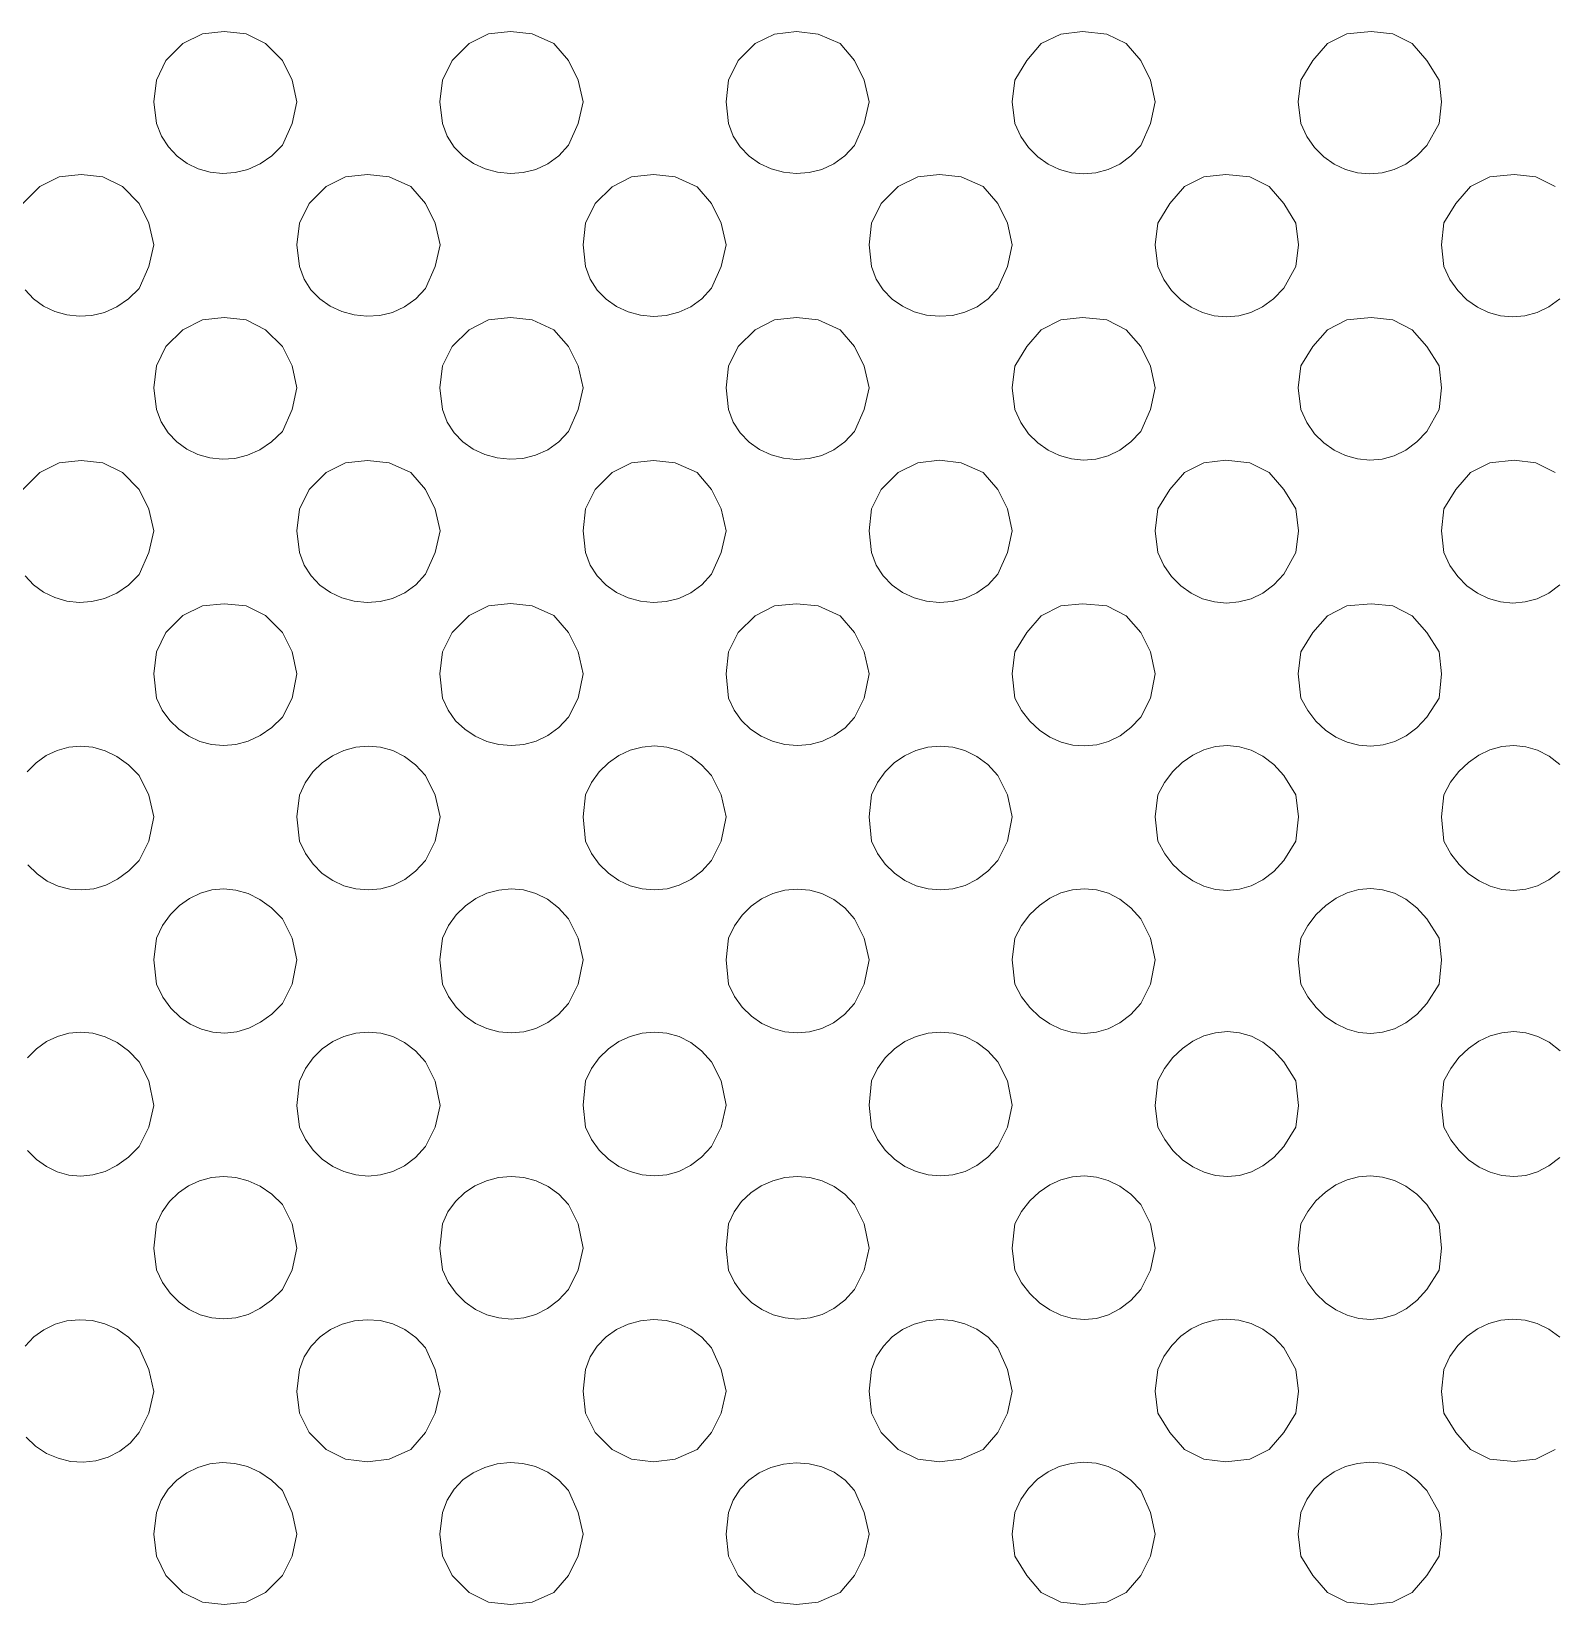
# Model space of a CAD drawing. Extents: x 0 to 248, y -13 to 228.
# Drawn here: x 73.58 to 89.74, y 57.91 to 74.62 of the extents above; entities that cross this region are included whole.
import ezdxf

# ---------------------------------------------------------------- set-up
doc = ezdxf.new("R2010")
doc.units = 0
doc.layers.add('GEOMETRY', color=7, linetype='Continuous')

msp = doc.modelspace()

# ---------------------------------------------------------------- linework, layer by layer
at = {"layer": 'GEOMETRY', "lineweight": 13}
for points in [[(76.4, 73.872), (76.348, 74.102), (76.245, 74.309), (76.065, 74.489), (75.859, 74.593), (75.627, 74.618), (75.396, 74.593), (75.189, 74.489), (75.008, 74.309), (74.906, 74.102), (74.88, 73.872), (74.906, 73.64), (74.96, 73.507), (75.034, 73.392), (75.126, 73.295), (75.232, 73.217), (75.351, 73.159), (75.477, 73.123), (75.61, 73.109), (75.744, 73.119), (75.878, 73.152), (76.008, 73.211), (76.132, 73.297), (76.245, 73.409), (76.348, 73.64), (76.4, 73.872)], [(79.439, 73.872), (79.386, 74.102), (79.284, 74.309), (79.129, 74.489), (78.898, 74.593), (78.666, 74.618), (78.433, 74.593), (78.227, 74.489), (78.047, 74.309), (77.945, 74.102), (77.918, 73.872), (77.945, 73.64), (77.996, 73.506), (78.07, 73.39), (78.165, 73.293), (78.275, 73.216), (78.399, 73.158), (78.53, 73.123), (78.667, 73.109), (78.804, 73.119), (78.938, 73.153), (79.065, 73.213), (79.182, 73.297), (79.284, 73.409), (79.386, 73.64), (79.439, 73.872)], [(82.478, 73.872), (82.425, 74.102), (82.323, 74.309), (82.168, 74.489), (81.937, 74.591), (81.705, 74.618), (81.473, 74.591), (81.267, 74.489), (81.086, 74.309), (80.984, 74.102), (80.957, 73.872), (80.984, 73.64), (81.034, 73.507), (81.107, 73.392), (81.201, 73.295), (81.312, 73.217), (81.435, 73.16), (81.566, 73.124), (81.703, 73.11), (81.84, 73.119), (81.975, 73.152), (82.103, 73.211), (82.22, 73.296), (82.323, 73.407), (82.425, 73.64), (82.478, 73.872)], [(85.516, 73.872), (85.464, 74.102), (85.362, 74.309), (85.206, 74.489), (85, 74.591), (84.744, 74.618), (84.512, 74.591), (84.305, 74.489), (84.151, 74.309), (84.023, 74.102), (83.996, 73.872), (84.023, 73.64), (84.087, 73.503), (84.17, 73.384), (84.268, 73.286), (84.378, 73.208), (84.498, 73.151), (84.625, 73.116), (84.755, 73.104), (84.886, 73.115), (85.016, 73.15), (85.14, 73.21), (85.256, 73.296), (85.362, 73.407), (85.464, 73.64), (85.516, 73.872)], [(88.555, 73.872), (88.53, 74.102), (88.401, 74.309), (88.245, 74.489), (88.039, 74.593), (87.808, 74.618), (87.55, 74.593), (87.344, 74.489), (87.19, 74.309), (87.062, 74.102), (87.035, 73.872), (87.062, 73.64), (87.126, 73.503), (87.209, 73.384), (87.307, 73.286), (87.417, 73.208), (87.537, 73.151), (87.664, 73.116), (87.794, 73.104), (87.925, 73.115), (88.055, 73.15), (88.179, 73.21), (88.295, 73.296), (88.401, 73.407), (88.53, 73.64), (88.555, 73.872)], [(77.919, 72.351), (77.868, 72.582), (77.765, 72.789), (77.61, 72.97), (77.379, 73.074), (77.148, 73.099), (76.915, 73.074), (76.709, 72.97), (76.529, 72.789), (76.426, 72.582), (76.4, 72.351), (76.426, 72.121), (76.475, 71.988), (76.548, 71.873), (76.642, 71.776), (76.752, 71.699), (76.875, 71.642), (77.007, 71.606), (77.143, 71.592), (77.281, 71.601), (77.415, 71.634), (77.543, 71.693), (77.661, 71.777), (77.765, 71.888), (77.868, 72.121), (77.919, 72.351)], [(80.958, 72.353), (80.907, 72.582), (80.804, 72.79), (80.649, 72.969), (80.417, 73.074), (80.186, 73.099), (79.954, 73.074), (79.748, 72.969), (79.568, 72.79), (79.464, 72.582), (79.439, 72.353), (79.464, 72.121), (79.515, 71.987), (79.589, 71.871), (79.684, 71.774), (79.794, 71.697), (79.917, 71.64), (80.049, 71.604), (80.185, 71.591), (80.322, 71.601), (80.456, 71.635), (80.584, 71.694), (80.701, 71.778), (80.804, 71.89), (80.907, 72.121), (80.958, 72.353)], [(83.997, 72.353), (83.946, 72.582), (83.843, 72.79), (83.687, 72.97), (83.456, 73.074), (83.225, 73.099), (82.993, 73.074), (82.786, 72.97), (82.606, 72.79), (82.503, 72.582), (82.477, 72.353), (82.503, 72.121), (82.553, 71.988), (82.627, 71.872), (82.722, 71.775), (82.832, 71.698), (82.955, 71.641), (83.087, 71.605), (83.223, 71.592), (83.361, 71.601), (83.495, 71.635), (83.623, 71.694), (83.74, 71.778), (83.843, 71.89), (83.946, 72.121), (83.997, 72.353)], [(87.036, 72.353), (87.01, 72.582), (86.881, 72.79), (86.725, 72.97), (86.521, 73.074), (86.264, 73.099), (86.032, 73.074), (85.826, 72.97), (85.671, 72.79), (85.542, 72.582), (85.516, 72.353), (85.542, 72.121), (85.607, 71.984), (85.69, 71.866), (85.788, 71.768), (85.898, 71.69), (86.017, 71.633), (86.143, 71.598), (86.272, 71.585), (86.403, 71.596), (86.532, 71.632), (86.656, 71.692), (86.773, 71.778), (86.881, 71.89), (87.01, 72.121), (87.036, 72.353)], [(76.4, 70.833), (76.348, 71.065), (76.245, 71.27), (76.065, 71.45), (75.859, 71.554), (75.627, 71.579), (75.396, 71.554), (75.189, 71.45), (75.008, 71.27), (74.906, 71.065), (74.88, 70.833), (74.906, 70.601), (74.959, 70.47), (75.032, 70.355), (75.123, 70.259), (75.229, 70.181), (75.347, 70.124), (75.474, 70.087), (75.606, 70.073), (75.741, 70.082), (75.875, 70.115), (76.006, 70.173), (76.13, 70.257), (76.245, 70.368), (76.348, 70.601), (76.4, 70.833)], [(79.439, 70.833), (79.386, 71.065), (79.284, 71.27), (79.129, 71.45), (78.898, 71.554), (78.666, 71.579), (78.433, 71.554), (78.227, 71.45), (78.047, 71.27), (77.945, 71.065), (77.918, 70.833), (77.945, 70.601), (77.995, 70.469), (78.068, 70.354), (78.162, 70.257), (78.272, 70.18), (78.395, 70.123), (78.526, 70.087), (78.662, 70.073), (78.8, 70.082), (78.935, 70.115), (79.063, 70.173), (79.18, 70.257), (79.284, 70.368), (79.386, 70.601), (79.439, 70.833)], [(82.478, 70.833), (82.425, 71.063), (82.323, 71.27), (82.168, 71.45), (81.937, 71.554), (81.705, 71.579), (81.473, 71.554), (81.267, 71.45), (81.086, 71.27), (80.984, 71.063), (80.957, 70.833), (80.984, 70.601), (81.034, 70.468), (81.108, 70.353), (81.202, 70.256), (81.312, 70.178), (81.435, 70.121), (81.567, 70.085), (81.703, 70.071), (81.841, 70.08), (81.975, 70.113), (82.103, 70.172), (82.22, 70.257), (82.323, 70.368), (82.425, 70.601), (82.478, 70.833)], [(85.516, 70.833), (85.464, 71.063), (85.362, 71.27), (85.206, 71.45), (85, 71.554), (84.744, 71.579), (84.512, 71.554), (84.305, 71.45), (84.151, 71.27), (84.023, 71.063), (83.996, 70.833), (84.023, 70.601), (84.087, 70.464), (84.17, 70.345), (84.268, 70.247), (84.378, 70.169), (84.498, 70.112), (84.625, 70.077), (84.755, 70.065), (84.886, 70.076), (85.016, 70.111), (85.14, 70.171), (85.256, 70.257), (85.362, 70.368), (85.464, 70.601), (85.516, 70.833)], [(88.555, 70.833), (88.53, 71.065), (88.401, 71.27), (88.245, 71.45), (88.039, 71.554), (87.808, 71.579), (87.55, 71.554), (87.344, 71.45), (87.19, 71.27), (87.062, 71.065), (87.035, 70.833), (87.062, 70.601), (87.126, 70.464), (87.209, 70.345), (87.307, 70.247), (87.417, 70.169), (87.537, 70.112), (87.664, 70.077), (87.794, 70.065), (87.925, 70.076), (88.055, 70.111), (88.179, 70.171), (88.295, 70.257), (88.401, 70.368), (88.53, 70.601), (88.555, 70.833)], [(77.919, 69.314), (77.868, 69.543), (77.765, 69.751), (77.61, 69.931), (77.379, 70.035), (77.148, 70.06), (76.915, 70.035), (76.709, 69.931), (76.529, 69.751), (76.426, 69.543), (76.4, 69.314), (76.426, 69.082), (76.476, 68.949), (76.55, 68.833), (76.644, 68.736), (76.755, 68.659), (76.878, 68.602), (77.009, 68.566), (77.145, 68.552), (77.282, 68.562), (77.416, 68.595), (77.544, 68.654), (77.661, 68.739), (77.765, 68.851), (77.868, 69.082), (77.919, 69.314)], [(80.958, 69.314), (80.907, 69.545), (80.804, 69.751), (80.649, 69.931), (80.417, 70.035), (80.186, 70.06), (79.954, 70.035), (79.748, 69.931), (79.568, 69.751), (79.464, 69.545), (79.439, 69.314), (79.464, 69.082), (79.515, 68.948), (79.589, 68.833), (79.684, 68.736), (79.794, 68.658), (79.917, 68.601), (80.048, 68.565), (80.184, 68.552), (80.321, 68.561), (80.455, 68.595), (80.583, 68.654), (80.7, 68.739), (80.804, 68.851), (80.907, 69.082), (80.958, 69.314)], [(83.997, 69.314), (83.946, 69.546), (83.843, 69.751), (83.687, 69.931), (83.456, 70.035), (83.225, 70.062), (82.993, 70.035), (82.786, 69.931), (82.606, 69.751), (82.503, 69.546), (82.477, 69.314), (82.503, 69.082), (82.553, 68.948), (82.627, 68.833), (82.722, 68.736), (82.832, 68.658), (82.955, 68.601), (83.087, 68.565), (83.223, 68.552), (83.36, 68.561), (83.494, 68.595), (83.622, 68.654), (83.74, 68.739), (83.843, 68.851), (83.946, 69.082), (83.997, 69.314)], [(87.036, 69.314), (87.01, 69.546), (86.881, 69.751), (86.725, 69.931), (86.521, 70.035), (86.264, 70.062), (86.032, 70.035), (85.826, 69.931), (85.671, 69.751), (85.542, 69.546), (85.516, 69.314), (85.542, 69.082), (85.607, 68.944), (85.69, 68.826), (85.788, 68.727), (85.898, 68.649), (86.018, 68.592), (86.144, 68.557), (86.274, 68.545), (86.405, 68.557), (86.534, 68.592), (86.658, 68.652), (86.775, 68.738), (86.881, 68.851), (87.01, 69.082), (87.036, 69.314)], [(76.4, 67.794), (76.348, 68.026), (76.245, 68.231), (76.065, 68.413), (75.859, 68.515), (75.627, 68.539), (75.396, 68.515), (75.189, 68.413), (75.008, 68.231), (74.906, 68.026), (74.88, 67.794), (74.906, 67.536), (74.969, 67.408), (75.049, 67.297), (75.144, 67.204), (75.251, 67.13), (75.368, 67.076), (75.492, 67.043), (75.621, 67.032), (75.751, 67.044), (75.882, 67.078), (76.009, 67.137), (76.131, 67.222), (76.245, 67.332), (76.348, 67.536), (76.4, 67.794)], [(79.439, 67.794), (79.386, 68.026), (79.284, 68.231), (79.129, 68.413), (78.898, 68.515), (78.666, 68.542), (78.433, 68.515), (78.227, 68.413), (78.047, 68.231), (77.945, 68.026), (77.918, 67.794), (77.945, 67.536), (78.004, 67.408), (78.084, 67.296), (78.182, 67.204), (78.293, 67.13), (78.415, 67.076), (78.544, 67.043), (78.677, 67.032), (78.81, 67.044), (78.941, 67.079), (79.066, 67.138), (79.181, 67.222), (79.284, 67.332), (79.386, 67.536), (79.439, 67.794)], [(82.478, 67.794), (82.425, 68.026), (82.323, 68.231), (82.168, 68.411), (81.937, 68.515), (81.705, 68.539), (81.473, 68.515), (81.267, 68.411), (81.086, 68.231), (80.984, 68.026), (80.957, 67.794), (80.984, 67.536), (81.042, 67.408), (81.121, 67.297), (81.218, 67.204), (81.33, 67.13), (81.452, 67.077), (81.582, 67.044), (81.716, 67.033), (81.85, 67.044), (81.981, 67.078), (82.106, 67.137), (82.221, 67.22), (82.323, 67.329), (82.425, 67.536), (82.478, 67.794)], [(85.516, 67.794), (85.464, 68.026), (85.362, 68.231), (85.206, 68.411), (85, 68.515), (84.744, 68.539), (84.512, 68.515), (84.305, 68.411), (84.151, 68.231), (84.023, 68.026), (83.996, 67.794), (84.023, 67.536), (84.096, 67.404), (84.184, 67.29), (84.285, 67.196), (84.396, 67.122), (84.515, 67.068), (84.64, 67.036), (84.767, 67.027), (84.895, 67.04), (85.021, 67.076), (85.143, 67.136), (85.257, 67.222), (85.362, 67.332), (85.464, 67.536), (85.516, 67.794)], [(88.555, 67.794), (88.53, 68.026), (88.401, 68.231), (88.245, 68.411), (88.039, 68.515), (87.808, 68.539), (87.55, 68.515), (87.344, 68.411), (87.19, 68.231), (87.062, 68.026), (87.035, 67.794), (87.062, 67.536), (87.135, 67.404), (87.223, 67.29), (87.324, 67.196), (87.435, 67.121), (87.554, 67.068), (87.679, 67.036), (87.807, 67.026), (87.935, 67.039), (88.061, 67.075), (88.182, 67.136), (88.296, 67.221), (88.401, 67.332), (88.53, 67.536), (88.555, 67.794)], [(77.919, 66.275), (77.868, 66.504), (77.765, 66.712), (77.659, 66.828), (77.543, 66.916), (77.418, 66.978), (77.288, 67.015), (77.156, 67.026), (77.025, 67.015), (76.898, 66.98), (76.777, 66.924), (76.667, 66.847), (76.569, 66.751), (76.488, 66.636), (76.426, 66.504), (76.4, 66.275), (76.426, 66.017), (76.489, 65.885), (76.57, 65.77), (76.668, 65.674), (76.779, 65.598), (76.899, 65.543), (77.026, 65.508), (77.158, 65.497), (77.289, 65.509), (77.419, 65.545), (77.544, 65.607), (77.66, 65.696), (77.765, 65.812), (77.868, 66.017), (77.919, 66.275)], [(80.958, 66.275), (80.907, 66.507), (80.804, 66.712), (80.698, 66.828), (80.582, 66.916), (80.458, 66.978), (80.328, 67.015), (80.197, 67.027), (80.066, 67.015), (79.939, 66.981), (79.818, 66.925), (79.708, 66.849), (79.61, 66.753), (79.527, 66.639), (79.464, 66.507), (79.439, 66.275), (79.464, 66.017), (79.527, 65.885), (79.609, 65.77), (79.708, 65.675), (79.819, 65.599), (79.939, 65.543), (80.067, 65.51), (80.198, 65.498), (80.33, 65.51), (80.46, 65.547), (80.584, 65.609), (80.699, 65.697), (80.804, 65.812), (80.907, 66.017), (80.958, 66.275)], [(83.997, 66.275), (83.946, 66.507), (83.843, 66.714), (83.737, 66.829), (83.62, 66.917), (83.495, 66.978), (83.365, 67.014), (83.233, 67.026), (83.102, 67.014), (82.974, 66.98), (82.854, 66.924), (82.744, 66.848), (82.646, 66.752), (82.565, 66.638), (82.503, 66.507), (82.477, 66.275), (82.503, 66.017), (82.566, 65.885), (82.648, 65.771), (82.745, 65.675), (82.856, 65.599), (82.976, 65.543), (83.103, 65.509), (83.234, 65.497), (83.366, 65.509), (83.496, 65.546), (83.62, 65.607), (83.737, 65.696), (83.843, 65.812), (83.946, 66.017), (83.997, 66.275)], [(87.036, 66.275), (87.01, 66.507), (86.881, 66.714), (86.774, 66.831), (86.658, 66.92), (86.536, 66.982), (86.411, 67.019), (86.283, 67.031), (86.156, 67.02), (86.032, 66.985), (85.914, 66.929), (85.803, 66.852), (85.703, 66.756), (85.615, 66.64), (85.542, 66.507), (85.516, 66.275), (85.542, 66.017), (85.616, 65.883), (85.704, 65.768), (85.805, 65.671), (85.915, 65.594), (86.033, 65.538), (86.157, 65.504), (86.283, 65.492), (86.411, 65.505), (86.536, 65.542), (86.658, 65.605), (86.774, 65.694), (86.881, 65.812), (87.01, 66.017), (87.036, 66.275)], [(76.4, 64.755), (76.348, 64.987), (76.245, 65.192), (76.129, 65.308), (76.006, 65.397), (75.88, 65.459), (75.751, 65.496), (75.622, 65.509), (75.496, 65.497), (75.374, 65.463), (75.258, 65.408), (75.152, 65.331), (75.056, 65.235), (74.973, 65.12), (74.906, 64.987), (74.88, 64.755), (74.906, 64.497), (74.976, 64.36), (75.061, 64.243), (75.159, 64.147), (75.267, 64.071), (75.384, 64.017), (75.507, 63.986), (75.634, 63.977), (75.762, 63.991), (75.89, 64.029), (76.014, 64.092), (76.134, 64.179), (76.245, 64.292), (76.348, 64.497), (76.4, 64.755)], [(79.439, 64.755), (79.386, 64.987), (79.284, 65.192), (79.178, 65.309), (79.061, 65.398), (78.936, 65.46), (78.807, 65.497), (78.675, 65.508), (78.545, 65.496), (78.418, 65.462), (78.298, 65.406), (78.188, 65.329), (78.091, 65.233), (78.009, 65.119), (77.945, 64.987), (77.918, 64.755), (77.945, 64.497), (78.008, 64.366), (78.089, 64.252), (78.187, 64.156), (78.297, 64.08), (78.418, 64.025), (78.545, 63.99), (78.676, 63.979), (78.808, 63.99), (78.938, 64.027), (79.063, 64.088), (79.179, 64.176), (79.284, 64.292), (79.386, 64.497), (79.439, 64.755)], [(82.478, 64.755), (82.425, 64.985), (82.323, 65.192), (82.218, 65.308), (82.101, 65.397), (81.976, 65.459), (81.846, 65.495), (81.714, 65.506), (81.583, 65.494), (81.455, 65.46), (81.335, 65.404), (81.225, 65.327), (81.127, 65.231), (81.046, 65.117), (80.984, 64.985), (80.957, 64.755), (80.984, 64.497), (81.047, 64.366), (81.129, 64.252), (81.226, 64.157), (81.336, 64.08), (81.456, 64.024), (81.583, 63.99), (81.714, 63.978), (81.845, 63.989), (81.975, 64.025), (82.1, 64.087), (82.217, 64.176), (82.323, 64.292), (82.425, 64.497), (82.478, 64.755)], [(85.516, 64.755), (85.464, 64.987), (85.362, 65.192), (85.255, 65.309), (85.14, 65.399), (85.018, 65.462), (84.892, 65.499), (84.764, 65.511), (84.638, 65.5), (84.514, 65.466), (84.396, 65.41), (84.285, 65.333), (84.184, 65.236), (84.096, 65.121), (84.023, 64.987), (83.996, 64.755), (84.023, 64.497), (84.097, 64.363), (84.185, 64.248), (84.286, 64.151), (84.396, 64.074), (84.514, 64.018), (84.638, 63.984), (84.764, 63.973), (84.891, 63.985), (85.017, 64.022), (85.139, 64.085), (85.255, 64.175), (85.362, 64.292), (85.464, 64.497), (85.516, 64.755)], [(88.555, 64.755), (88.53, 64.987), (88.401, 65.192), (88.294, 65.309), (88.179, 65.399), (88.057, 65.462), (87.931, 65.499), (87.804, 65.512), (87.678, 65.501), (87.554, 65.467), (87.436, 65.411), (87.326, 65.334), (87.225, 65.237), (87.136, 65.121), (87.062, 64.987), (87.035, 64.755), (87.062, 64.497), (87.136, 64.363), (87.224, 64.247), (87.325, 64.15), (87.436, 64.074), (87.554, 64.018), (87.677, 63.984), (87.804, 63.973), (87.931, 63.985), (88.057, 64.023), (88.179, 64.086), (88.294, 64.175), (88.401, 64.292), (88.53, 64.497), (88.555, 64.755)], [(77.919, 63.209), (77.868, 63.467), (77.765, 63.672), (77.66, 63.788), (77.543, 63.877), (77.419, 63.939), (77.289, 63.975), (77.157, 63.987), (77.026, 63.975), (76.899, 63.941), (76.779, 63.886), (76.668, 63.809), (76.571, 63.714), (76.489, 63.599), (76.426, 63.467), (76.4, 63.209), (76.426, 62.978), (76.489, 62.847), (76.571, 62.732), (76.668, 62.637), (76.779, 62.56), (76.899, 62.505), (77.026, 62.47), (77.156, 62.458), (77.288, 62.47), (77.418, 62.506), (77.542, 62.568), (77.659, 62.656), (77.765, 62.772), (77.868, 62.978), (77.919, 63.209)], [(80.958, 63.21), (80.907, 63.468), (80.804, 63.673), (80.698, 63.789), (80.582, 63.877), (80.458, 63.939), (80.328, 63.975), (80.197, 63.987), (80.066, 63.976), (79.939, 63.942), (79.818, 63.886), (79.708, 63.81), (79.61, 63.714), (79.527, 63.6), (79.464, 63.468), (79.439, 63.21), (79.464, 62.978), (79.528, 62.847), (79.61, 62.733), (79.708, 62.637), (79.818, 62.561), (79.938, 62.505), (80.065, 62.471), (80.196, 62.459), (80.327, 62.471), (80.457, 62.508), (80.581, 62.569), (80.698, 62.658), (80.804, 62.773), (80.907, 62.978), (80.958, 63.21)], [(83.997, 63.21), (83.946, 63.468), (83.843, 63.673), (83.738, 63.789), (83.622, 63.877), (83.497, 63.939), (83.368, 63.975), (83.236, 63.987), (83.105, 63.976), (82.977, 63.942), (82.857, 63.886), (82.746, 63.81), (82.648, 63.714), (82.566, 63.6), (82.503, 63.468), (82.477, 63.21), (82.503, 62.978), (82.566, 62.847), (82.648, 62.732), (82.745, 62.637), (82.856, 62.561), (82.976, 62.505), (83.103, 62.471), (83.234, 62.459), (83.366, 62.471), (83.496, 62.507), (83.62, 62.569), (83.737, 62.657), (83.843, 62.773), (83.946, 62.978), (83.997, 63.21)], [(87.036, 63.209), (87.01, 63.468), (86.881, 63.673), (86.774, 63.79), (86.658, 63.88), (86.537, 63.943), (86.411, 63.98), (86.284, 63.992), (86.157, 63.981), (86.033, 63.946), (85.915, 63.89), (85.804, 63.813), (85.704, 63.717), (85.615, 63.601), (85.542, 63.468), (85.516, 63.209), (85.542, 62.978), (85.616, 62.845), (85.704, 62.729), (85.805, 62.632), (85.916, 62.555), (86.034, 62.499), (86.157, 62.465), (86.284, 62.453), (86.411, 62.465), (86.537, 62.502), (86.658, 62.565), (86.774, 62.655), (86.881, 62.772), (87.01, 62.978), (87.036, 63.209)], [(76.4, 61.691), (76.348, 61.949), (76.245, 62.156), (76.132, 62.265), (76.01, 62.349), (75.883, 62.407), (75.752, 62.442), (75.62, 62.453), (75.491, 62.441), (75.366, 62.408), (75.249, 62.354), (75.141, 62.28), (75.047, 62.188), (74.967, 62.077), (74.906, 61.949), (74.88, 61.691), (74.906, 61.461), (74.972, 61.328), (75.054, 61.213), (75.149, 61.117), (75.256, 61.041), (75.372, 60.985), (75.494, 60.951), (75.621, 60.94), (75.751, 60.952), (75.88, 60.988), (76.007, 61.05), (76.13, 61.138), (76.245, 61.254), (76.348, 61.461), (76.4, 61.691)], [(79.439, 61.691), (79.386, 61.949), (79.284, 62.156), (79.182, 62.265), (79.067, 62.348), (78.941, 62.407), (78.81, 62.441), (78.676, 62.452), (78.542, 62.441), (78.413, 62.408), (78.29, 62.355), (78.179, 62.281), (78.082, 62.188), (78.003, 62.077), (77.945, 61.949), (77.918, 61.691), (77.945, 61.461), (78.007, 61.329), (78.089, 61.214), (78.186, 61.118), (78.297, 61.041), (78.417, 60.985), (78.544, 60.951), (78.676, 60.939), (78.808, 60.951), (78.938, 60.987), (79.062, 61.049), (79.179, 61.138), (79.284, 61.254), (79.386, 61.461), (79.439, 61.691)], [(82.478, 61.691), (82.425, 61.949), (82.323, 62.154), (82.22, 62.264), (82.104, 62.348), (81.979, 62.407), (81.848, 62.441), (81.715, 62.452), (81.582, 62.441), (81.453, 62.408), (81.331, 62.354), (81.22, 62.28), (81.123, 62.187), (81.044, 62.077), (80.984, 61.949), (80.957, 61.691), (80.984, 61.459), (81.047, 61.327), (81.129, 61.212), (81.227, 61.116), (81.338, 61.04), (81.458, 60.984), (81.586, 60.95), (81.717, 60.938), (81.849, 60.95), (81.979, 60.987), (82.103, 61.049), (82.219, 61.138), (82.323, 61.254), (82.425, 61.459), (82.478, 61.691)], [(85.516, 61.691), (85.464, 61.949), (85.362, 62.154), (85.255, 62.265), (85.139, 62.35), (85.017, 62.411), (84.891, 62.447), (84.764, 62.459), (84.637, 62.449), (84.513, 62.416), (84.395, 62.363), (84.284, 62.288), (84.184, 62.194), (84.096, 62.08), (84.023, 61.949), (83.996, 61.691), (84.023, 61.459), (84.096, 61.325), (84.184, 61.209), (84.285, 61.112), (84.396, 61.035), (84.514, 60.979), (84.638, 60.945), (84.765, 60.933), (84.893, 60.946), (85.019, 60.983), (85.141, 61.046), (85.256, 61.136), (85.362, 61.254), (85.464, 61.459), (85.516, 61.691)], [(88.555, 61.691), (88.53, 61.949), (88.401, 62.154), (88.294, 62.265), (88.179, 62.35), (88.057, 62.411), (87.931, 62.447), (87.803, 62.459), (87.676, 62.449), (87.553, 62.416), (87.434, 62.363), (87.324, 62.288), (87.223, 62.194), (87.135, 62.08), (87.062, 61.949), (87.035, 61.691), (87.062, 61.459), (87.135, 61.325), (87.223, 61.209), (87.323, 61.112), (87.434, 61.035), (87.553, 60.979), (87.678, 60.946), (87.805, 60.935), (87.933, 60.947), (88.059, 60.985), (88.181, 61.048), (88.296, 61.137), (88.401, 61.254), (88.53, 61.459), (88.555, 61.691)], [(77.919, 60.17), (77.868, 60.403), (77.765, 60.633), (77.662, 60.744), (77.546, 60.829), (77.418, 60.888), (77.284, 60.922), (77.147, 60.931), (77.01, 60.918), (76.879, 60.883), (76.756, 60.826), (76.645, 60.749), (76.55, 60.652), (76.476, 60.537), (76.426, 60.403), (76.4, 60.17), (76.426, 59.939), (76.529, 59.733), (76.709, 59.554), (76.915, 59.45), (77.148, 59.422), (77.379, 59.45), (77.61, 59.554), (77.765, 59.733), (77.868, 59.939), (77.919, 60.17)], [(80.958, 60.171), (80.907, 60.403), (80.804, 60.634), (80.7, 60.746), (80.583, 60.83), (80.456, 60.889), (80.322, 60.923), (80.185, 60.933), (80.049, 60.92), (79.918, 60.884), (79.795, 60.827), (79.685, 60.749), (79.59, 60.652), (79.515, 60.537), (79.464, 60.403), (79.439, 60.171), (79.464, 59.939), (79.568, 59.734), (79.748, 59.554), (79.954, 59.45), (80.186, 59.423), (80.417, 59.45), (80.649, 59.554), (80.804, 59.734), (80.907, 59.939), (80.958, 60.171)], [(83.997, 60.171), (83.946, 60.403), (83.843, 60.634), (83.74, 60.746), (83.622, 60.83), (83.495, 60.889), (83.36, 60.923), (83.223, 60.933), (83.087, 60.919), (82.956, 60.883), (82.833, 60.826), (82.722, 60.749), (82.628, 60.652), (82.553, 60.536), (82.503, 60.403), (82.477, 60.171), (82.503, 59.939), (82.606, 59.734), (82.786, 59.554), (82.993, 59.45), (83.225, 59.423), (83.456, 59.45), (83.687, 59.554), (83.843, 59.734), (83.946, 59.939), (83.997, 60.171)], [(87.036, 60.171), (87.01, 60.403), (86.881, 60.634), (86.775, 60.746), (86.658, 60.832), (86.534, 60.893), (86.405, 60.928), (86.275, 60.939), (86.145, 60.927), (86.019, 60.892), (85.899, 60.835), (85.789, 60.757), (85.691, 60.659), (85.607, 60.54), (85.542, 60.403), (85.516, 60.171), (85.542, 59.939), (85.671, 59.734), (85.826, 59.554), (86.032, 59.45), (86.264, 59.423), (86.521, 59.45), (86.725, 59.554), (86.881, 59.734), (87.01, 59.939), (87.036, 60.171)], [(76.4, 58.652), (76.348, 58.884), (76.245, 59.117), (76.13, 59.228), (76.006, 59.313), (75.875, 59.371), (75.741, 59.404), (75.606, 59.413), (75.473, 59.399), (75.347, 59.362), (75.229, 59.305), (75.122, 59.227), (75.031, 59.131), (74.958, 59.016), (74.906, 58.884), (74.88, 58.652), (74.906, 58.42), (75.008, 58.215), (75.189, 58.035), (75.396, 57.931), (75.627, 57.906), (75.859, 57.931), (76.065, 58.035), (76.245, 58.215), (76.348, 58.42), (76.4, 58.652)], [(79.439, 58.652), (79.386, 58.884), (79.284, 59.117), (79.181, 59.228), (79.063, 59.312), (78.935, 59.371), (78.8, 59.404), (78.663, 59.413), (78.526, 59.399), (78.394, 59.363), (78.272, 59.306), (78.161, 59.229), (78.068, 59.132), (77.994, 59.016), (77.945, 58.884), (77.918, 58.652), (77.945, 58.422), (78.047, 58.215), (78.227, 58.035), (78.433, 57.931), (78.666, 57.906), (78.898, 57.931), (79.129, 58.035), (79.284, 58.215), (79.386, 58.422), (79.439, 58.652)], [(82.478, 58.652), (82.425, 58.884), (82.323, 59.117), (82.221, 59.227), (82.104, 59.311), (81.976, 59.369), (81.841, 59.402), (81.703, 59.412), (81.566, 59.398), (81.434, 59.362), (81.31, 59.305), (81.2, 59.228), (81.106, 59.131), (81.033, 59.016), (80.984, 58.884), (80.957, 58.652), (80.984, 58.42), (81.086, 58.215), (81.267, 58.033), (81.473, 57.931), (81.705, 57.906), (81.937, 57.931), (82.168, 58.033), (82.323, 58.215), (82.425, 58.42), (82.478, 58.652)], [(85.516, 58.652), (85.464, 58.884), (85.362, 59.117), (85.257, 59.227), (85.141, 59.312), (85.016, 59.371), (84.887, 59.406), (84.755, 59.418), (84.624, 59.405), (84.497, 59.371), (84.377, 59.314), (84.266, 59.237), (84.169, 59.139), (84.087, 59.021), (84.023, 58.884), (83.996, 58.652), (84.023, 58.42), (84.151, 58.215), (84.305, 58.035), (84.512, 57.931), (84.744, 57.906), (85, 57.931), (85.206, 58.035), (85.362, 58.215), (85.464, 58.42), (85.516, 58.652)], [(88.555, 58.652), (88.53, 58.884), (88.401, 59.117), (88.296, 59.227), (88.18, 59.312), (88.055, 59.371), (87.926, 59.406), (87.794, 59.418), (87.663, 59.405), (87.536, 59.371), (87.416, 59.314), (87.305, 59.237), (87.208, 59.139), (87.126, 59.021), (87.062, 58.884), (87.035, 58.652), (87.062, 58.42), (87.19, 58.215), (87.344, 58.035), (87.55, 57.931), (87.808, 57.906), (88.039, 57.931), (88.245, 58.035), (88.401, 58.215), (88.53, 58.42), (88.555, 58.652)]]:
    msp.add_lwpolyline(points, close=True, dxfattribs=at)
for points in [[(73.512, 71.874), (73.603, 71.777), (73.709, 71.7), (73.828, 71.642), (73.954, 71.606), (74.087, 71.592), (74.222, 71.601), (74.356, 71.634), (74.487, 71.692), (74.611, 71.776), (74.725, 71.888), (74.828, 72.121), (74.88, 72.351), (74.88, 72.351), (74.828, 72.582), (74.725, 72.789), (74.545, 72.97), (74.339, 73.074), (74.108, 73.099), (73.875, 73.074), (73.669, 72.97), (73.489, 72.789)], [(89.765, 72.972), (89.559, 73.074), (89.328, 73.099), (89.07, 73.074), (88.865, 72.972), (88.71, 72.79), (88.581, 72.584), (88.555, 72.353), (88.581, 72.121), (88.646, 71.984), (88.729, 71.866), (88.827, 71.768), (88.937, 71.69), (89.057, 71.633), (89.183, 71.598), (89.312, 71.585), (89.443, 71.596), (89.572, 71.632), (89.696, 71.692), (89.813, 71.778)], [(73.512, 68.835), (73.603, 68.738), (73.709, 68.66), (73.827, 68.603), (73.954, 68.566), (74.086, 68.552), (74.221, 68.561), (74.356, 68.594), (74.487, 68.652), (74.611, 68.737), (74.725, 68.849), (74.828, 69.082), (74.88, 69.314), (74.88, 69.314), (74.828, 69.543), (74.725, 69.751), (74.545, 69.931), (74.339, 70.035), (74.108, 70.06), (73.875, 70.035), (73.669, 69.931), (73.489, 69.751)], [(89.765, 69.931), (89.559, 70.035), (89.328, 70.062), (89.07, 70.035), (88.865, 69.931), (88.71, 69.751), (88.581, 69.545), (88.555, 69.314), (88.581, 69.083), (88.646, 68.945), (88.729, 68.827), (88.827, 68.728), (88.937, 68.65), (89.057, 68.593), (89.184, 68.558), (89.314, 68.546), (89.445, 68.557), (89.574, 68.592), (89.698, 68.652), (89.814, 68.738)], [(73.541, 65.763), (73.639, 65.667), (73.748, 65.591), (73.865, 65.538), (73.988, 65.506), (74.115, 65.497), (74.243, 65.511), (74.371, 65.549), (74.495, 65.612), (74.614, 65.699), (74.725, 65.812), (74.828, 66.017), (74.88, 66.275), (74.88, 66.275), (74.828, 66.504), (74.725, 66.712), (74.61, 66.827), (74.488, 66.916), (74.362, 66.977), (74.232, 67.014), (74.103, 67.026), (73.976, 67.015), (73.853, 66.98), (73.737, 66.925), (73.63, 66.848), (73.534, 66.752)], [(89.814, 66.83), (89.699, 66.919), (89.577, 66.982), (89.451, 67.019), (89.323, 67.031), (89.196, 67.02), (89.071, 66.986), (88.952, 66.93), (88.842, 66.853), (88.741, 66.757), (88.653, 66.641), (88.581, 66.507), (88.555, 66.275), (88.581, 66.017), (88.655, 65.883), (88.743, 65.767), (88.844, 65.67), (88.955, 65.594), (89.073, 65.538), (89.197, 65.504), (89.323, 65.492), (89.451, 65.505), (89.576, 65.542), (89.698, 65.605), (89.813, 65.695)], [(73.536, 62.731), (73.632, 62.635), (73.739, 62.559), (73.854, 62.503), (73.976, 62.469), (74.103, 62.458), (74.232, 62.47), (74.361, 62.507), (74.488, 62.569), (74.61, 62.657), (74.725, 62.772), (74.828, 62.978), (74.88, 63.209), (74.88, 63.209), (74.828, 63.468), (74.725, 63.672), (74.611, 63.788), (74.489, 63.876), (74.362, 63.938), (74.233, 63.975), (74.104, 63.987), (73.977, 63.976), (73.855, 63.942), (73.739, 63.887), (73.632, 63.811), (73.536, 63.715)], [(89.815, 63.79), (89.7, 63.879), (89.579, 63.942), (89.453, 63.979), (89.325, 63.992), (89.198, 63.981), (89.073, 63.947), (88.954, 63.891), (88.843, 63.814), (88.742, 63.717), (88.654, 63.602), (88.581, 63.468), (88.555, 63.209), (88.581, 62.978), (88.655, 62.844), (88.743, 62.728), (88.844, 62.631), (88.955, 62.554), (89.073, 62.498), (89.197, 62.464), (89.323, 62.453), (89.451, 62.465), (89.576, 62.503), (89.698, 62.565), (89.813, 62.655)], [(73.525, 59.684), (73.624, 59.588), (73.738, 59.512), (73.862, 59.459), (73.994, 59.427), (74.129, 59.419), (74.264, 59.433), (74.394, 59.471), (74.518, 59.534), (74.629, 59.621), (74.725, 59.733), (74.828, 59.939), (74.88, 60.17), (74.88, 60.17), (74.828, 60.403), (74.725, 60.634), (74.612, 60.746), (74.489, 60.831), (74.359, 60.889), (74.225, 60.923), (74.09, 60.932), (73.957, 60.918), (73.83, 60.883), (73.712, 60.825), (73.605, 60.748), (73.514, 60.651)], [(89.814, 60.747), (89.698, 60.832), (89.574, 60.893), (89.446, 60.928), (89.315, 60.939), (89.185, 60.927), (89.058, 60.892), (88.938, 60.835), (88.828, 60.757), (88.73, 60.659), (88.646, 60.54), (88.581, 60.403), (88.555, 60.17), (88.581, 59.939), (88.71, 59.733), (88.865, 59.554), (89.07, 59.45), (89.328, 59.425), (89.559, 59.45), (89.765, 59.554)]]:
    msp.add_lwpolyline(points, dxfattribs=at)

doc.saveas('drawing.dxf')
